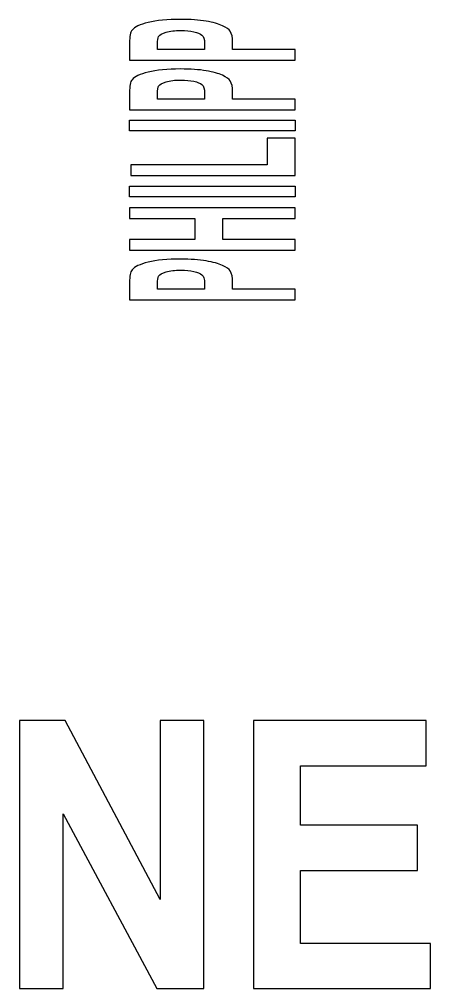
# Model space of a CAD drawing. Header units: centimetres. Extents: x -12.1 to 12.1, y -5 to 6.2.
# Drawn here: x 6.795 to 7.503, y -0.907 to 0.761 of the extents above; entities that cross this region are included whole.
import ezdxf

# ---------------------------------------------------------------- set-up
doc = ezdxf.new("R2010")
doc.units = ezdxf.units.CM
doc.header["$MEASUREMENT"] = 0
doc.layers.add('Layer 1', color=7, linetype='Continuous')

msp = doc.modelspace()

# ---------------------------------------------------------------- linework, layer by layer
at = {"layer": 'Layer 1', "color": 250}
for points, knots in [([(7.27005, 0.69039), (7.27005, 0.69039), (6.98489, 0.69039), (6.98489, 0.69039), (6.98489, 0.69039), (6.98489, 0.69039), (6.98489, 0.72009), (6.98489, 0.72009), (6.98489, 0.72009), (6.98489, 0.73133), (6.98634, 0.73869), (6.9892, 0.74207), (6.9892, 0.74207), (6.99348, 0.74734), (7.00277, 0.75174), (7.01712, 0.75529), (7.01712, 0.75529), (7.03142, 0.75881), (7.04994, 0.76059), (7.07266, 0.76059), (7.07266, 0.76059), (7.09016, 0.76059), (7.10486, 0.75957), (7.1168, 0.75753), (7.1168, 0.75753), (7.12871, 0.7555), (7.13809, 0.75287), (7.1449, 0.74973), (7.1449, 0.74973), (7.15172, 0.74661), (7.15622, 0.74338), (7.15841, 0.74015), (7.15841, 0.74015), (7.16115, 0.73572), (7.16251, 0.72935), (7.16251, 0.72096), (7.16251, 0.72096), (7.16251, 0.72096), (7.16251, 0.7089), (7.16251, 0.7089), (7.16251, 0.7089), (7.16251, 0.7089), (7.27005, 0.7089), (7.27005, 0.7089), (7.27005, 0.7089), (7.27005, 0.7089), (7.27005, 0.69039), (7.27005, 0.69039)], [0, 0, 0, 0, 0.0769231, 0.0769231, 0.0769231, 0.0769231, 0.1538462, 0.1538462, 0.1538462, 0.1538462, 0.2307692, 0.2307692, 0.2307692, 0.2307692, 0.3076923, 0.3076923, 0.3076923, 0.3076923, 0.3846154, 0.3846154, 0.3846154, 0.3846154, 0.4615385, 0.4615385, 0.4615385, 0.4615385, 0.5384615, 0.5384615, 0.5384615, 0.5384615, 0.6153846, 0.6153846, 0.6153846, 0.6153846, 0.6923077, 0.6923077, 0.6923077, 0.6923077, 0.7692308, 0.7692308, 0.7692308, 0.7692308, 0.8461538, 0.8461538, 0.8461538, 0.8461538, 1, 1, 1, 1]), ([(7.03314, 0.7089), (7.03314, 0.7089), (7.11406, 0.7089), (7.11406, 0.7089), (7.11406, 0.7089), (7.11406, 0.7089), (7.11406, 0.71904), (7.11406, 0.71904), (7.11406, 0.71904), (7.11406, 0.72632), (7.11258, 0.73121), (7.10958, 0.73366), (7.10958, 0.73366), (7.10661, 0.73613), (7.10198, 0.73806), (7.0956, 0.73942), (7.0956, 0.73942), (7.08919, 0.74084), (7.08185, 0.74151), (7.07338, 0.74151), (7.07338, 0.74151), (7.06304, 0.74151), (7.05448, 0.74056), (7.04776, 0.73858), (7.04776, 0.73858), (7.041, 0.73663), (7.03678, 0.73415), (7.03509, 0.73115), (7.03509, 0.73115), (7.03381, 0.72893), (7.03314, 0.72451), (7.03314, 0.71782), (7.03314, 0.71782), (7.03314, 0.71782), (7.03314, 0.7089), (7.03314, 0.7089)], [0, 0, 0, 0, 0.1, 0.1, 0.1, 0.1, 0.2, 0.2, 0.2, 0.2, 0.3, 0.3, 0.3, 0.3, 0.4, 0.4, 0.4, 0.4, 0.5, 0.5, 0.5, 0.5, 0.6, 0.6, 0.6, 0.6, 0.7, 0.7, 0.7, 0.7, 0.8, 0.8, 0.8, 0.8, 1, 1, 1, 1]), ([(7.27005, 0.60501), (7.27005, 0.60501), (6.98489, 0.60501), (6.98489, 0.60501), (6.98489, 0.60501), (6.98489, 0.60501), (6.98489, 0.63471), (6.98489, 0.63471), (6.98489, 0.63471), (6.98489, 0.64595), (6.98634, 0.65332), (6.9892, 0.65673), (6.9892, 0.65673), (6.99348, 0.66197), (7.00277, 0.66636), (7.01712, 0.66992), (7.01712, 0.66992), (7.03142, 0.67343), (7.04994, 0.67522), (7.07266, 0.67522), (7.07266, 0.67522), (7.09016, 0.67522), (7.10486, 0.67423), (7.1168, 0.67215), (7.1168, 0.67215), (7.12871, 0.67012), (7.13809, 0.6675), (7.1449, 0.66438), (7.1449, 0.66438), (7.15172, 0.66123), (7.15622, 0.65803), (7.15841, 0.65477), (7.15841, 0.65477), (7.16115, 0.65035), (7.16251, 0.64397), (7.16251, 0.63558), (7.16251, 0.63558), (7.16251, 0.63558), (7.16251, 0.62353), (7.16251, 0.62353), (7.16251, 0.62353), (7.16251, 0.62353), (7.27005, 0.62353), (7.27005, 0.62353), (7.27005, 0.62353), (7.27005, 0.62353), (7.27005, 0.60501), (7.27005, 0.60501)], [0, 0, 0, 0, 0.0769231, 0.0769231, 0.0769231, 0.0769231, 0.1538462, 0.1538462, 0.1538462, 0.1538462, 0.2307692, 0.2307692, 0.2307692, 0.2307692, 0.3076923, 0.3076923, 0.3076923, 0.3076923, 0.3846154, 0.3846154, 0.3846154, 0.3846154, 0.4615385, 0.4615385, 0.4615385, 0.4615385, 0.5384615, 0.5384615, 0.5384615, 0.5384615, 0.6153846, 0.6153846, 0.6153846, 0.6153846, 0.6923077, 0.6923077, 0.6923077, 0.6923077, 0.7692308, 0.7692308, 0.7692308, 0.7692308, 0.8461538, 0.8461538, 0.8461538, 0.8461538, 1, 1, 1, 1]), ([(7.03314, 0.62353), (7.03314, 0.62353), (7.11406, 0.62353), (7.11406, 0.62353), (7.11406, 0.62353), (7.11406, 0.62353), (7.11406, 0.63366), (7.11406, 0.63366), (7.11406, 0.63366), (7.11406, 0.64094), (7.11258, 0.64583), (7.10958, 0.64827), (7.10958, 0.64827), (7.10661, 0.65073), (7.10198, 0.65265), (7.0956, 0.65408), (7.0956, 0.65408), (7.08919, 0.65547), (7.08185, 0.65614), (7.07338, 0.65614), (7.07338, 0.65614), (7.06304, 0.65614), (7.05448, 0.65518), (7.04776, 0.6532), (7.04776, 0.6532), (7.041, 0.65125), (7.03678, 0.6488), (7.03509, 0.64577), (7.03509, 0.64577), (7.03381, 0.64356), (7.03314, 0.63914), (7.03314, 0.63247), (7.03314, 0.63247), (7.03314, 0.63247), (7.03314, 0.62353), (7.03314, 0.62353)], [0, 0, 0, 0, 0.1, 0.1, 0.1, 0.1, 0.2, 0.2, 0.2, 0.2, 0.3, 0.3, 0.3, 0.3, 0.4, 0.4, 0.4, 0.4, 0.5, 0.5, 0.5, 0.5, 0.6, 0.6, 0.6, 0.6, 0.7, 0.7, 0.7, 0.7, 0.8, 0.8, 0.8, 0.8, 1, 1, 1, 1]), ([(6.98489, 0.56887), (6.98489, 0.56887), (7.27005, 0.56887), (7.27005, 0.56887), (7.27005, 0.56887), (7.27005, 0.56887), (7.27005, 0.58739), (7.27005, 0.58739), (7.27005, 0.58739), (7.27005, 0.58739), (6.98489, 0.58739), (6.98489, 0.58739), (6.98489, 0.58739), (6.98489, 0.58739), (6.98489, 0.56887), (6.98489, 0.56887)], [0, 0, 0, 0, 0.2, 0.2, 0.2, 0.2, 0.4, 0.4, 0.4, 0.4, 0.6, 0.6, 0.6, 0.6, 1, 1, 1, 1]), ([(7.27005, 0.49177), (7.27005, 0.49177), (6.98725, 0.49177), (6.98725, 0.49177), (6.98725, 0.49177), (6.98725, 0.49177), (6.98725, 0.51026), (6.98725, 0.51026), (6.98725, 0.51026), (6.98725, 0.51026), (7.22203, 0.51026), (7.22203, 0.51026), (7.22203, 0.51026), (7.22203, 0.51026), (7.22203, 0.55623), (7.22203, 0.55623), (7.22203, 0.55623), (7.22203, 0.55623), (7.27005, 0.55623), (7.27005, 0.55623), (7.27005, 0.55623), (7.27005, 0.55623), (7.27005, 0.49177), (7.27005, 0.49177)], [0, 0, 0, 0, 0.1428571, 0.1428571, 0.1428571, 0.1428571, 0.2857143, 0.2857143, 0.2857143, 0.2857143, 0.4285714, 0.4285714, 0.4285714, 0.4285714, 0.5714286, 0.5714286, 0.5714286, 0.5714286, 0.7142857, 0.7142857, 0.7142857, 0.7142857, 1, 1, 1, 1]), ([(6.98489, 0.45514), (6.98489, 0.45514), (7.27005, 0.45514), (7.27005, 0.45514), (7.27005, 0.45514), (7.27005, 0.45514), (7.27005, 0.47362), (7.27005, 0.47362), (7.27005, 0.47362), (7.27005, 0.47362), (6.98489, 0.47362), (6.98489, 0.47362), (6.98489, 0.47362), (6.98489, 0.47362), (6.98489, 0.45514), (6.98489, 0.45514)], [0, 0, 0, 0, 0.2, 0.2, 0.2, 0.2, 0.4, 0.4, 0.4, 0.4, 0.6, 0.6, 0.6, 0.6, 1, 1, 1, 1]), ([(7.27005, 0.36327), (7.27005, 0.36327), (6.98489, 0.36327), (6.98489, 0.36327), (6.98489, 0.36327), (6.98489, 0.36327), (6.98489, 0.38178), (6.98489, 0.38178), (6.98489, 0.38178), (6.98489, 0.38178), (7.09714, 0.38178), (7.09714, 0.38178), (7.09714, 0.38178), (7.09714, 0.38178), (7.09714, 0.41803), (7.09714, 0.41803), (7.09714, 0.41803), (7.09714, 0.41803), (6.98489, 0.41803), (6.98489, 0.41803), (6.98489, 0.41803), (6.98489, 0.41803), (6.98489, 0.43656), (6.98489, 0.43656), (6.98489, 0.43656), (6.98489, 0.43656), (7.27005, 0.43656), (7.27005, 0.43656), (7.27005, 0.43656), (7.27005, 0.43656), (7.27005, 0.41803), (7.27005, 0.41803), (7.27005, 0.41803), (7.27005, 0.41803), (7.14539, 0.41803), (7.14539, 0.41803), (7.14539, 0.41803), (7.14539, 0.41803), (7.14539, 0.38178), (7.14539, 0.38178), (7.14539, 0.38178), (7.14539, 0.38178), (7.27005, 0.38178), (7.27005, 0.38178), (7.27005, 0.38178), (7.27005, 0.38178), (7.27005, 0.36327), (7.27005, 0.36327)], [0, 0, 0, 0, 0.0769231, 0.0769231, 0.0769231, 0.0769231, 0.1538462, 0.1538462, 0.1538462, 0.1538462, 0.2307692, 0.2307692, 0.2307692, 0.2307692, 0.3076923, 0.3076923, 0.3076923, 0.3076923, 0.3846154, 0.3846154, 0.3846154, 0.3846154, 0.4615385, 0.4615385, 0.4615385, 0.4615385, 0.5384615, 0.5384615, 0.5384615, 0.5384615, 0.6153846, 0.6153846, 0.6153846, 0.6153846, 0.6923077, 0.6923077, 0.6923077, 0.6923077, 0.7692308, 0.7692308, 0.7692308, 0.7692308, 0.8461538, 0.8461538, 0.8461538, 0.8461538, 1, 1, 1, 1]), ([(7.27005, 0.27783), (7.27005, 0.27783), (6.98489, 0.27783), (6.98489, 0.27783), (6.98489, 0.27783), (6.98489, 0.27783), (6.98489, 0.30753), (6.98489, 0.30753), (6.98489, 0.30753), (6.98489, 0.31877), (6.98634, 0.32611), (6.9892, 0.32952), (6.9892, 0.32952), (6.99348, 0.33478), (7.00277, 0.33918), (7.01712, 0.34274), (7.01712, 0.34274), (7.03142, 0.34625), (7.04994, 0.34804), (7.07266, 0.34804), (7.07266, 0.34804), (7.09016, 0.34804), (7.10486, 0.34701), (7.1168, 0.34498), (7.1168, 0.34498), (7.12871, 0.34291), (7.13809, 0.34032), (7.1449, 0.33717), (7.1449, 0.33717), (7.15172, 0.33405), (7.15622, 0.33085), (7.15841, 0.32759), (7.15841, 0.32759), (7.16115, 0.32317), (7.16251, 0.31679), (7.16251, 0.3084), (7.16251, 0.3084), (7.16251, 0.3084), (7.16251, 0.29635), (7.16251, 0.29635), (7.16251, 0.29635), (7.16251, 0.29635), (7.27005, 0.29635), (7.27005, 0.29635), (7.27005, 0.29635), (7.27005, 0.29635), (7.27005, 0.27783), (7.27005, 0.27783)], [0, 0, 0, 0, 0.0769231, 0.0769231, 0.0769231, 0.0769231, 0.1538462, 0.1538462, 0.1538462, 0.1538462, 0.2307692, 0.2307692, 0.2307692, 0.2307692, 0.3076923, 0.3076923, 0.3076923, 0.3076923, 0.3846154, 0.3846154, 0.3846154, 0.3846154, 0.4615385, 0.4615385, 0.4615385, 0.4615385, 0.5384615, 0.5384615, 0.5384615, 0.5384615, 0.6153846, 0.6153846, 0.6153846, 0.6153846, 0.6923077, 0.6923077, 0.6923077, 0.6923077, 0.7692308, 0.7692308, 0.7692308, 0.7692308, 0.8461538, 0.8461538, 0.8461538, 0.8461538, 1, 1, 1, 1]), ([(7.03314, 0.29635), (7.03314, 0.29635), (7.11406, 0.29635), (7.11406, 0.29635), (7.11406, 0.29635), (7.11406, 0.29635), (7.11406, 0.30645), (7.11406, 0.30645), (7.11406, 0.30645), (7.11406, 0.31376), (7.11258, 0.31863), (7.10958, 0.3211), (7.10958, 0.3211), (7.10661, 0.32355), (7.10198, 0.3255), (7.0956, 0.32687), (7.0956, 0.32687), (7.08919, 0.32826), (7.08185, 0.32896), (7.07338, 0.32896), (7.07338, 0.32896), (7.06304, 0.32896), (7.05448, 0.328), (7.04776, 0.32602), (7.04776, 0.32602), (7.041, 0.32404), (7.03678, 0.32159), (7.03509, 0.31859), (7.03509, 0.31859), (7.03381, 0.31638), (7.03314, 0.31196), (7.03314, 0.30526), (7.03314, 0.30526), (7.03314, 0.30526), (7.03314, 0.29635), (7.03314, 0.29635)], [0, 0, 0, 0, 0.1, 0.1, 0.1, 0.1, 0.2, 0.2, 0.2, 0.2, 0.3, 0.3, 0.3, 0.3, 0.4, 0.4, 0.4, 0.4, 0.5, 0.5, 0.5, 0.5, 0.6, 0.6, 0.6, 0.6, 0.7, 0.7, 0.7, 0.7, 0.8, 0.8, 0.8, 0.8, 1, 1, 1, 1]), ([(6.79518, -0.90743), (6.79518, -0.90743), (6.79518, -0.44592), (6.79518, -0.44592), (6.79518, -0.44592), (6.79518, -0.44592), (6.87389, -0.44592), (6.87389, -0.44592), (6.87389, -0.44592), (6.87389, -0.44592), (7.03795, -0.75412), (7.03795, -0.75412), (7.03795, -0.75412), (7.03795, -0.75412), (7.03795, -0.44592), (7.03795, -0.44592), (7.03795, -0.44592), (7.03795, -0.44592), (7.1131, -0.44592), (7.1131, -0.44592), (7.1131, -0.44592), (7.1131, -0.44592), (7.1131, -0.90743), (7.1131, -0.90743), (7.1131, -0.90743), (7.1131, -0.90743), (7.03192, -0.90743), (7.03192, -0.90743), (7.03192, -0.90743), (7.03192, -0.90743), (6.87034, -0.60645), (6.87034, -0.60645), (6.87034, -0.60645), (6.87034, -0.60645), (6.87034, -0.90743), (6.87034, -0.90743), (6.87034, -0.90743), (6.87034, -0.90743), (6.79518, -0.90743), (6.79518, -0.90743)], [0, 0, 0, 0, 0.0909091, 0.0909091, 0.0909091, 0.0909091, 0.1818182, 0.1818182, 0.1818182, 0.1818182, 0.2727273, 0.2727273, 0.2727273, 0.2727273, 0.3636364, 0.3636364, 0.3636364, 0.3636364, 0.4545455, 0.4545455, 0.4545455, 0.4545455, 0.5454545, 0.5454545, 0.5454545, 0.5454545, 0.6363636, 0.6363636, 0.6363636, 0.6363636, 0.7272727, 0.7272727, 0.7272727, 0.7272727, 0.8181818, 0.8181818, 0.8181818, 0.8181818, 1, 1, 1, 1]), ([(7.19865, -0.90743), (7.19865, -0.90743), (7.19865, -0.44592), (7.19865, -0.44592), (7.19865, -0.44592), (7.19865, -0.44592), (7.49581, -0.44592), (7.49581, -0.44592), (7.49581, -0.44592), (7.49581, -0.44592), (7.49581, -0.52396), (7.49581, -0.52396), (7.49581, -0.52396), (7.49581, -0.52396), (7.27954, -0.52396), (7.27954, -0.52396), (7.27954, -0.52396), (7.27954, -0.52396), (7.27954, -0.62628), (7.27954, -0.62628), (7.27954, -0.62628), (7.27954, -0.62628), (7.48081, -0.62628), (7.48081, -0.62628), (7.48081, -0.62628), (7.48081, -0.62628), (7.48081, -0.70406), (7.48081, -0.70406), (7.48081, -0.70406), (7.48081, -0.70406), (7.27954, -0.70406), (7.27954, -0.70406), (7.27954, -0.70406), (7.27954, -0.70406), (7.27954, -0.82965), (7.27954, -0.82965), (7.27954, -0.82965), (7.27954, -0.82965), (7.5035, -0.82965), (7.5035, -0.82965), (7.5035, -0.82965), (7.5035, -0.82965), (7.5035, -0.90743), (7.5035, -0.90743), (7.5035, -0.90743), (7.5035, -0.90743), (7.19865, -0.90743), (7.19865, -0.90743)], [0, 0, 0, 0, 0.0769231, 0.0769231, 0.0769231, 0.0769231, 0.1538462, 0.1538462, 0.1538462, 0.1538462, 0.2307692, 0.2307692, 0.2307692, 0.2307692, 0.3076923, 0.3076923, 0.3076923, 0.3076923, 0.3846154, 0.3846154, 0.3846154, 0.3846154, 0.4615385, 0.4615385, 0.4615385, 0.4615385, 0.5384615, 0.5384615, 0.5384615, 0.5384615, 0.6153846, 0.6153846, 0.6153846, 0.6153846, 0.6923077, 0.6923077, 0.6923077, 0.6923077, 0.7692308, 0.7692308, 0.7692308, 0.7692308, 0.8461538, 0.8461538, 0.8461538, 0.8461538, 1, 1, 1, 1])]:
    msp.add_open_spline(points, degree=3, knots=knots, dxfattribs=at)

doc.saveas('drawing.dxf')
